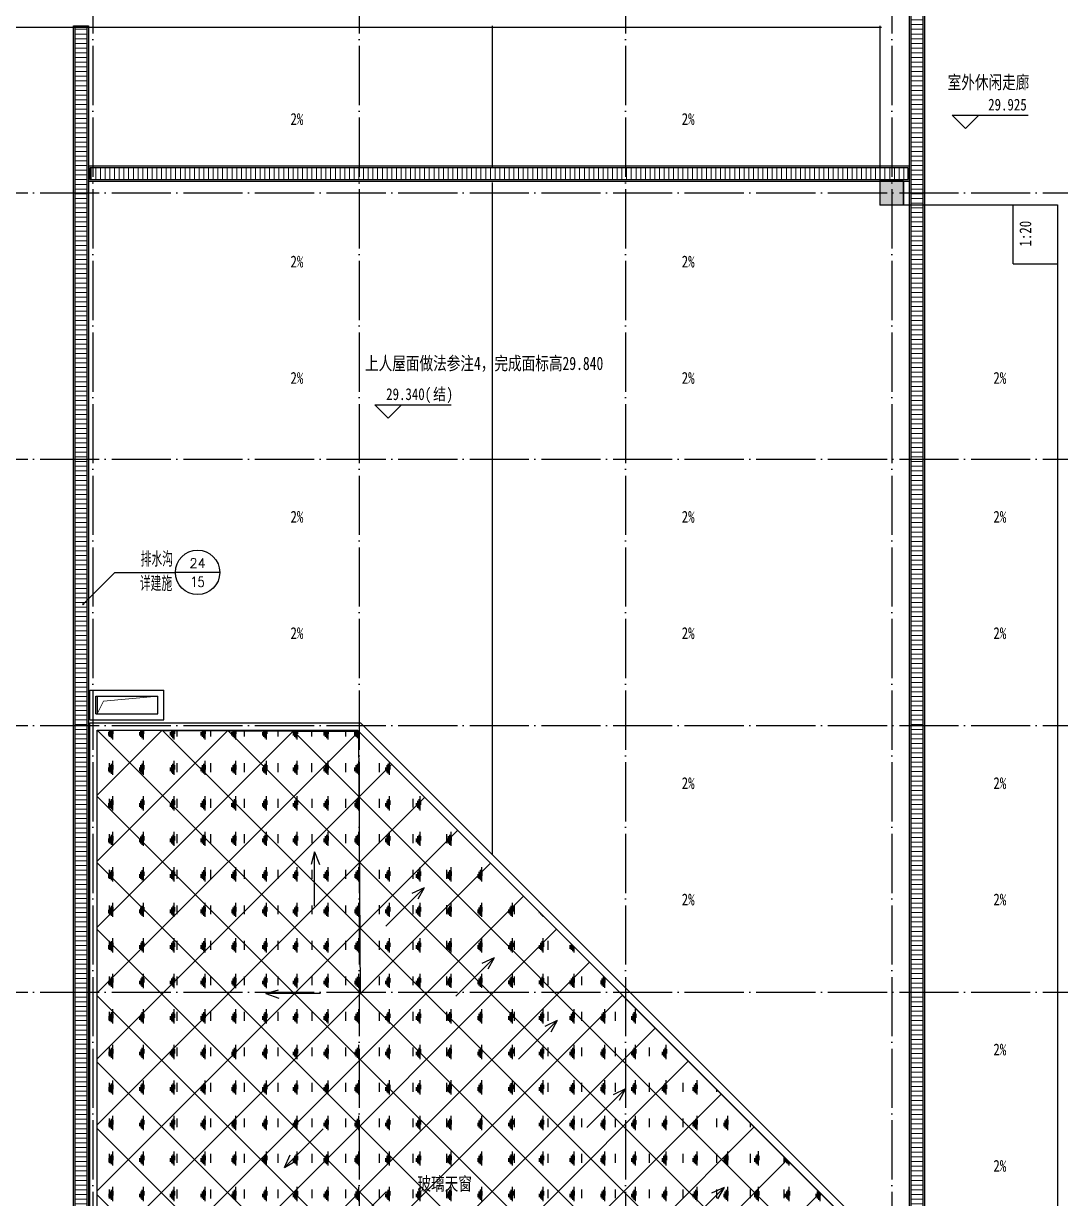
# Model space of a CAD drawing. Header units: millimetres. Extents: x 948020 to 1044234, y 901182 to 1012496.
# Drawn here: x 985092 to 1020135, y 946993 to 986696 of the extents above; entities that cross this region are included whole.
import ezdxf
from ezdxf.enums import TextEntityAlignment as Align

# ---------------------------------------------------------------- set-up
doc = ezdxf.new("R2010")
doc.units = ezdxf.units.MM
doc.header["$LTSCALE"] = 1000
doc.header["$MEASUREMENT"] = 0
doc.linetypes.add('DOTE', pattern=[2.42, 2, -0.2, 0.02, -0.2])
doc.layers.get('0').update_dxf_attribs({"linetype": 'CONTINUOUS'})
doc.layers.add('A-FLOR-OVHD', color=8, linetype='CONTINUOUS', lineweight=15)
doc.layers.add('P-SANR-FIXT', color=6, linetype='CONTINUOUS', lineweight=15)
for name, color, linetype in [('COLUMN', 255, 'CONTINUOUS'), ('DIM_ELEV', 3, 'CONTINUOUS'), ('DIM_IDEN', 3, 'CONTINUOUS'), ('DIM_SYMB', 3, 'CONTINUOUS'), ('DOTE', 1, 'DOTE'), ('PUB_HATCH', 251, 'CONTINUOUS'), ('PUB_TEXT', 7, 'CONTINUOUS'), ('WALL', 255, 'CONTINUOUS'), ('WINDOW', 4, 'CONTINUOUS'), ('x粉刷线', 62, 'CONTINUOUS'), ('填充-刘', 8, 'CONTINUOUS'), ('文字', 7, 'CONTINUOUS'), ('柱', 2, 'CONTINUOUS'), ('栏杆', 212, 'CONTINUOUS')]:
    doc.layers.add(name, color=color, linetype=linetype)
doc.styles.add('-宋体', font='', dxfattribs={"width": 0.8})
doc.styles.add('_TCH_DIM', font='', dxfattribs={"width": 0.8})
doc.styles.add('_TCH_LABEL', font='COMPLEX', dxfattribs={"bigfont": 'GBCBIG'})
doc.styles.get('-宋体').set_extended_font_data('SimSun')
doc.styles.get('_TCH_DIM').set_extended_font_data('SimSun')

# ---------------------------------------------------------------- blocks, each defined once
blk = doc.blocks.new('A$C5BB50297')
at = {"layer": '柱', "const_width": 0.35}
blk.add_lwpolyline([(549.18, 630.18), (549.18, 638.18), (541.18, 638.18), (541.18, 630.18)], close=True, dxfattribs=at)
blk = doc.blocks.new('A$C0B27496A')
for points in [[(0, 1841), (-160, 1408)], [(0, 0), (0, 1841)], [(0, 1841), (120, 1413)]]:
    blk.add_lwpolyline(points)
blk = doc.blocks.new('ddffdf')
at = {"layer": '填充-刘'}
h = blk.add_hatch(dxfattribs=at)
h.set_pattern_fill('玻璃1', color=256, scale=150, angle=45.0042, style=0)
h.set_pattern_definition([(90.0042, (72601.9, -29919.6), (-1039.2, -0.076), [336, -864]), (90.0042, (72661.3, -29775.4), (-1039.2, -0.076), [144, -1056]), (90.0042, (72559.5, -29877.2), (-1039.2, -0.076), [240, -960]), (90.0042, (72652.8, -29868.7), (1140, 0.083), [300, -900]), (90.0042, (72644.4, -29962.1), (-1039.2, -0.076), [480, -720]), (90.0042, (72517.1, -29834.8), (-1039.2, -0.076), [120, -1080])])
h.paths.add_polyline_path([(-26699, 8909), (-26702, 26698), (-17867, 26652), (-47, 8835), (0, 0), (-17789, 0)])
at = {"color": 5}
for p, q in [((-17799, 17796), (-26702, 26698)), ((-17806, 17803), (-17867, 26652)), ((-17806, 17803), (-26699, 8909)), ((-17799, 17796), (-8896, 8895)), ((-8896, 8895), (-17789, 0)), ((-8896, 8895), (0, 0)), ((-8896, 8895), (-47, 8835))]:
    blk.add_line(p, q, dxfattribs=at)
at = {"color": 2}
for p, q in [((-24514, 26687), (-26702, 24499)), ((-22298, 26675), (-26701, 22272)), ((-20083, 26664), (-26701, 20044)), ((-17867, 26652), (-26701, 17817)), ((-16754, 25539), (-26700, 15591)), ((-15640, 24425), (-26700, 13363)), ((-14526, 23311), (-26700, 11136)), ((-12299, 21084), (-25586, 7795)), ((-11185, 19971), (-24472, 6682)), ((-10071, 18857), (-23358, 5568)), ((-8957, 17743), (-22244, 4454)), ((-7844, 16630), (-21130, 3341)), ((-6730, 15516), (-20017, 2227)), ((-5616, 14402), (-18903, 1114)), ((-8896, 8895), (-4502, 13289)), ((-3388, 12175), (-15562, 0)), ((-2275, 11062), (-13335, 0)), ((-1161, 9948), (-11107, 0)), ((-47, 8835), (-8835, 46)), ((-35, 6619), (-6653, 0)), ((-24, 4403), (-4426, 0)), ((-12, 2188), (-2199, 0))]:
    blk.add_line(p, q, dxfattribs=at)
for p, q in [((-24491, 26687, 0), (-12, 2211, 0)), ((-22281, 26675, 0), (-24, 4421, 0)), ((-20070, 26664, 0), (-36, 6632, 0)), ((-26702, 24454), (-2244, 0)), ((-26701, 22211), (-4487, 0)), ((-26701, 19967), (-6731, 0)), ((-26701, 17723), (-8975, 0)), ((-26700, 15480), (-11218, 0)), ((-26700, 13236), (-13462, 0)), ((-26700, 10992), (-15706, 0))]:
    blk.add_line(p, q)
at = {"ltscale": 10}
blk.add_line((-17806, 17803), (-13412, 22198), dxfattribs=at)
at = {"layer": '栏杆'}
blk.add_lwpolyline([(-26699, 8909), (-26702, 26698), (-17867, 26652), (-47, 8835), (0, 0), (-17789, 0)], close=True, dxfattribs=at)
at = {"xscale": -1}
for p, rotation in [((-19355, 20748), 0.004165479468554167), ((-19071, 13225), 135.0041654793998), ((-16943, 11098), 135.0041654793998), ((-14635, 8790), 135.0041654793998), ((-8896, 7541), 180.0041654794734)]:
    blk.add_blockref('A$C0B27496A', p, dxfattribs=dict(at, rotation=rotation))
for p, rotation in [((-16952, 20070, 0), 315.0041654793997), ((-14589, 17707, 0), 315.0041654793997), ((-19160, 17803), 90.00416547932603), ((-12462, 15580, 0), 315.0041654793997), ((-10153, 13272, 0), 315.0041654793997), ((-6823, 9942, 0), 315.0041654793997), ((-6134, 7529), 270.0041654793216)]:
    blk.add_blockref('A$C0B27496A', p, dxfattribs=dict(rotation=rotation))
blk = doc.blocks.new('_FZH')
blk.add_lwpolyline([(-0.5, -0.5), (0.5, -0.5), (0.5, 0.5), (-0.5, 0.5)], close=True)
at = {"layer": 'PUB_HATCH'}
blk.add_solid([(-0.5, -0.5), (0.5, -0.5), (-0.5, 0.5), (0.5, 0.5)], dxfattribs=at)

msp = doc.modelspace()

# ---------------------------------------------------------------- hatches: boundary and pattern name
at = {"layer": 'A-FLOR-OVHD'}
h = msp.add_hatch(dxfattribs=at)
h.set_pattern_fill('ANSI31', color=256, scale=100, angle=135, style=0)
h.set_pattern_definition([(180, (-209745.36, -376051.7), (-1e-14, -158.75), [])])
h.paths.add_polyline_path([(1015085, 999320.8), (1015485, 999320.8), (1015485, 930420.8), (1015085, 930420.8)])
h = msp.add_hatch(dxfattribs=at)
h.set_pattern_fill('ANSI31', color=256, scale=100, angle=135, style=0)
h.set_pattern_definition([(180, (-210195.36, -376051.7), (-1e-14, -158.75), [])])
h.paths.add_polyline_path([(986835, 986570.8), (987235, 986570.8), (987235, 930420.8), (986835, 930420.8)])
h = msp.add_hatch(dxfattribs=at)
h.set_pattern_fill('ANSI31', color=256, scale=100, angle=225, style=0)
h.set_pattern_definition([(90, (2339131.54, 2178851.22), (158.75, 2e-14), [])])
h.paths.add_polyline_path([(987335, 981820.8), (987335, 981420.8), (1014985, 981420.8), (1014985, 981820.8)])

# ---------------------------------------------------------------- linework, layer by layer
at = {"layer": 'DIM_ELEV'}
for p, q in [((1016924.6, 983148.7), (1016474.6, 983598.7)), ((1016474.6, 983598.7), (1019046.4, 983598.7)), ((1016924.6, 983148.7), (1017374.6, 983598.7)), ((997419.1, 973365.6), (996969.1, 973815.6)), ((996969.1, 973815.6), (999540.9, 973815.6)), ((997419.1, 973365.6), (997869.1, 973815.6))]:
    msp.add_line(p, q, dxfattribs=at)
at = {"layer": 'DIM_IDEN'}
for p, q in [((987113.9, 967083.5), (988179.3, 968148.8)), ((988179.3, 968148.8), (990224, 968148.8)), ((991724, 968148.8), (990224, 968148.8))]:
    msp.add_line(p, q, dxfattribs=at)
for centre, radius in [((990974, 968148.8), 750), ((987103.2, 967072.7), 15.2)]:
    msp.add_circle(centre, radius, dxfattribs=at)
at = {"layer": 'DIM_SYMB'}
for points in [[(994612.6, 983033.3, 0, 0, 0), (992571.1, 983033.3, 120, 0, 0), (992121.1, 983033.3, 0, 0, 0)], [(1007257.4, 983033.3, 0, 0, 0), (1009298.9, 983033.3, 120, 0, 0), (1009748.9, 983033.3, 0, 0, 0)], [(1019331.2, 980349, 0, 0, 0), (1019331.2, 979248.3, 120, 0, 0), (1019331.2, 978798.3, 0, 0, 0)], [(994612.6, 978216.8, 0, 0, 0), (992571.1, 978216.8, 120, 0, 0), (992121.1, 978216.8, 0, 0, 0)], [(1007257.4, 978216.8, 0, 0, 0), (1009298.9, 978216.8, 120, 0, 0), (1009748.9, 978216.8, 0, 0, 0)], [(994612.6, 974285.3, 0, 0, 0), (992571.1, 974285.3, 120, 0, 0), (992121.1, 974285.3, 0, 0, 0)], [(1007257.4, 974285.3, 0, 0, 0), (1009298.9, 974285.3, 120, 0, 0), (1009748.9, 974285.3, 0, 0, 0)], [(1018365.9, 974285.3, 0, 0, 0), (1016952.8, 974285.3, 120, 0, 0), (1016502.8, 974285.3, 0, 0, 0)], [(994612.6, 969592.8, 0, 0, 0), (992571.1, 969592.8, 120, 0, 0), (992121.1, 969592.8, 0, 0, 0)], [(1007257.4, 969592.8, 0, 0, 0), (1009298.9, 969592.8, 120, 0, 0), (1009748.9, 969592.8, 0, 0, 0)], [(1018365.9, 969592.8, 0, 0, 0), (1016952.8, 969592.8, 120, 0, 0), (1016502.8, 969592.8, 0, 0, 0)], [(994612.6, 965661.3, 0, 0, 0), (992571.1, 965661.3, 120, 0, 0), (992121.1, 965661.3, 0, 0, 0)], [(1007257.4, 965661.3, 0, 0, 0), (1009298.9, 965661.3, 120, 0, 0), (1009748.9, 965661.3, 0, 0, 0)], [(1018365.9, 965661.3, 0, 0, 0), (1016952.8, 965661.3, 120, 0, 0), (1016502.8, 965661.3, 0, 0, 0)], [(1007257.4, 960592.8, 0, 0, 0), (1009298.9, 960592.8, 120, 0, 0), (1009748.9, 960592.8, 0, 0, 0)], [(1018365.9, 960592.8, 0, 0, 0), (1016952.8, 960592.8, 120, 0, 0), (1016502.8, 960592.8, 0, 0, 0)], [(1007257.4, 956661.3, 0, 0, 0), (1009298.9, 956661.3, 120, 0, 0), (1009748.9, 956661.3, 0, 0, 0)], [(1018365.9, 956661.3, 0, 0, 0), (1016952.8, 956661.3, 120, 0, 0), (1016502.8, 956661.3, 0, 0, 0)], [(1018365.9, 951592.8, 0, 0, 0), (1016952.8, 951592.8, 120, 0, 0), (1016502.8, 951592.8, 0, 0, 0)], [(1018365.9, 947661.3, 0, 0, 0), (1016952.8, 947661.3, 120, 0, 0), (1016502.8, 947661.3, 0, 0, 0)]]:
    msp.add_lwpolyline(points, format="xyseb", dxfattribs=at)
at = {"layer": 'DOTE'}
for p, q in [((987435, 1005295.6), (987435, 908381.6)), ((996435, 1005295.6), (996435, 908381.6)), ((1005435, 1005295.6), (1005435, 908381.6)), ((1014435, 1005295.6), (1014435, 908381.6)), ((954193.3, 980970.8), (1038231.8, 980970.8)), ((954193.3, 971970.8), (1038231.8, 971970.8)), ((954193.3, 962970.8), (1038231.8, 962970.8)), ((954193.3, 953970.8), (1038231.8, 953970.8))]:
    msp.add_line(p, q, dxfattribs=at)
at = {"layer": 'P-SANR-FIXT'}
for p, q in [((987585, 963370.8), (987800.6, 963798.3)), ((987800.6, 963798.3), (989635, 963970.8))]:
    msp.add_line(p, q, dxfattribs=at)
at = {"layer": 'WALL'}
for p, q in [((987335, 964170.8), (989835, 964170.8)), ((987335, 963170.8), (987335, 964170.8)), ((989835, 963170.8), (989835, 964170.8)), ((987535, 963970.8), (989635, 963970.8)), ((987535, 963370.8), (987535, 963970.8)), ((989635, 963370.8), (989635, 963970.8)), ((987535, 963370.8), (989635, 963370.8)), ((987335, 963170.8), (989835, 963170.8))]:
    msp.add_line(p, q, dxfattribs=at)
at = {"layer": 'WINDOW'}
for p, q in [((1000935, 981820.8), (1000935, 986620.8)), ((1000935, 958612.2), (1000935, 981320.8))]:
    msp.add_line(p, q, dxfattribs=at)
at = {"layer": '栏杆'}
for p, q in [((1014035, 986620.8), (1014035, 980620.8)), ((978835, 986570.8), (1014085, 986570.8)), ((1014085, 980570.8), (1020035, 980570.8)), ((1018535, 978570.8), (1018535, 980570.8)), ((1020035, 980570.8), (1020035, 930370.8)), ((1018535, 978570.8), (1020035, 978570.8)), ((987585, 963970.8), (987585, 963370.8))]:
    msp.add_line(p, q, dxfattribs=at)
for points in [[(1015035, 999370.8), (1015535, 999370.8), (1015535, 930370.8), (1015035, 930370.8)], [(1015085, 999320.8), (1015485, 999320.8), (1015485, 930420.8), (1015085, 930420.8)], [(986785, 986620.8), (987285, 986620.8), (987285, 930370.8), (986785, 930370.8)], [(986835, 986570.8), (987235, 986570.8), (987235, 930420.8), (986835, 930420.8)], [(987285, 981870.8), (987285, 981370.8), (1015035, 981370.8), (1015035, 981870.8)], [(987335, 981820.8), (987335, 981420.8), (1014985, 981420.8), (1014985, 981820.8)], [(987335, 944929.4), (987335, 963070.8), (996476.5, 963070.8), (1014535, 945012.2), (1014535, 935870.8), (996393.6, 935870.8)], [(987585, 945033), (987585, 962820.8), (996372.9, 962820.8), (1014285, 944908.7), (1014285, 936120.8), (996497.2, 936120.8)]]:
    msp.add_lwpolyline(points, close=True, dxfattribs=at)

# ---------------------------------------------------------------- block references
at = {"layer": 'COLUMN', "xscale": 800, "yscale": 800, "zscale": 800, "rotation": 359.9999999999917}
msp.add_blockref('_FZH', (1014435, 980970.8), dxfattribs=at)
at = {"layer": 'x粉刷线', "xscale": 100, "yscale": 100, "zscale": 100}
msp.add_blockref('A$C5BB50297', (959917.5, 917553.3), dxfattribs=at)
at = {"layer": 'x粉刷线'}
msp.add_blockref('ddffdf', (1014285, 936120.8), dxfattribs=at)

# ---------------------------------------------------------------- texts
at = {"layer": 'DIM_ELEV', "color": 7, "style": '_TCH_DIM', "width": 0.8}
msp.add_text('29.925', height=398.73, dxfattribs=at).set_placement((1017691.8, 983756.2))
at = {"layer": 'DIM_IDEN', "color": 7, "style": '_TCH_LABEL'}
for s, p in [('排水沟', (989050.1, 968339.9)), ('详建施', (989022.1, 967516.6))]:
    msp.add_text(s, height=506.38, dxfattribs=at).set_placement(p)
for s, height, p, p2 in [('24', 322.69, (990697.4, 968298.6), (991250.6, 968298.6)), ('15', 346.49, (990734.8, 967656.6), (991213.3, 967656.6))]:
    msp.add_text(s, height=height, dxfattribs=at).set_placement(p, p2, align=Align.FIT)
at = {"layer": 'DIM_SYMB', "color": 7, "style": '_TCH_DIM', "width": 0.8}
for p in [(994114.6, 983270.8), (1007335.4, 983270.8), (994114.6, 978454.3), (1007335.4, 978454.3), (994114.6, 974522.8), (1007335.4, 974522.8), (1017867.9, 974522.8), (994114.6, 969830.3), (1007335.4, 969830.3), (1017867.9, 969830.3), (994114.6, 965898.8), (1007335.4, 965898.8), (1017867.9, 965898.8), (1007335.4, 960830.3), (1017867.9, 960830.3), (1007335.4, 956898.8), (1017867.9, 956898.8), (1017867.9, 951830.3), (1017867.9, 947898.8)]:
    msp.add_text('2%', height=398.73, dxfattribs=at).set_placement(p)
msp.add_text('1:20', height=398.73, rotation=90, dxfattribs=at).set_placement((1019146.2, 979160))
at = {"layer": 'PUB_TEXT', "style": '_TCH_DIM', "width": 0.8}
for s, height, p in [('29.340(', 398.73, (997348, 973973.1)), ('结', 398.7, (998935.9, 973973.1)), (')', 398.7, (999389.6, 973973.1))]:
    msp.add_text(s, height=height, dxfattribs=at).set_placement(p)
at = {"layer": '文字', "style": '-宋体', "width": 0.75}
for s, p in [('室外休闲走廊 ', (1016322.4, 984484.4)), ('上人屋面做法参注4，完成面标高29.840 ', (996632.1, 974987.5)), ('玻璃天窗 ', (998403.8, 947266.2))]:
    msp.add_text(s, height=450, dxfattribs=at).set_placement(p)

doc.saveas('drawing.dxf')
